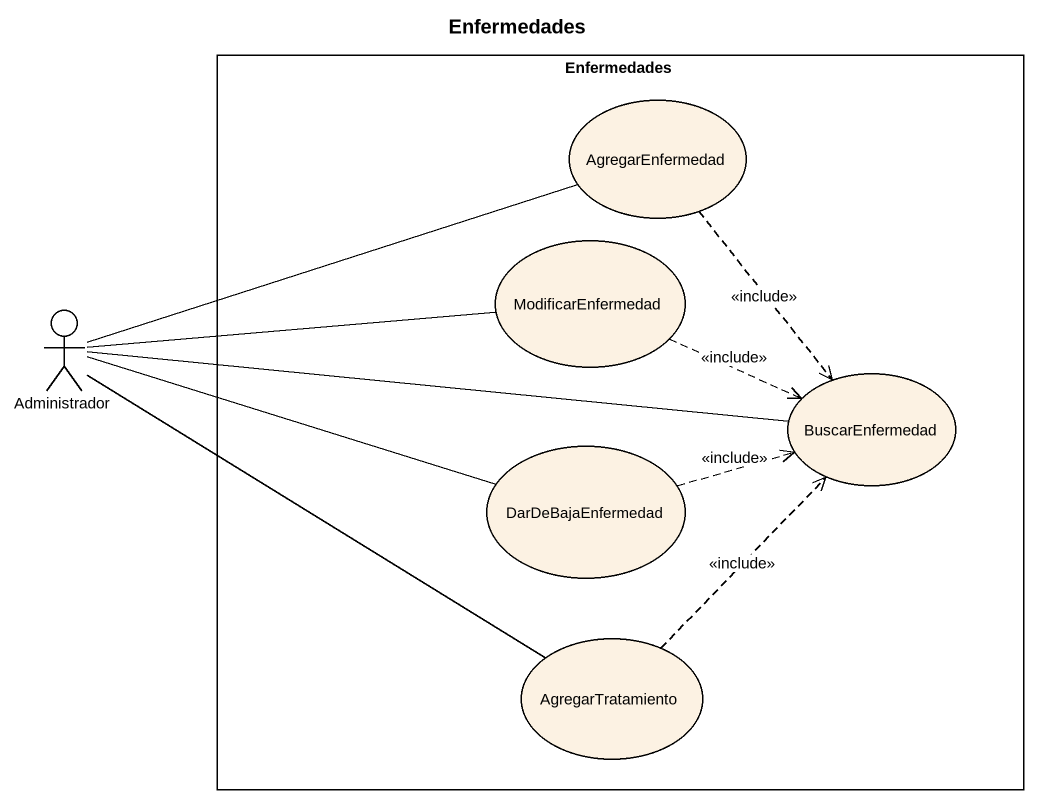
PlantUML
@startuml
title Enfermedades
rectangle Enfermedades {
  usecase AgregarEnfermedad
  usecase ModificarEnfermedad
  usecase BuscarEnfermedad
  usecase DarDeBajaEnfermedad
  usecase AgregarTratamiento
}
actor Administrador
AgregarEnfermedad ..> BuscarEnfermedad : <<include>>
ModificarEnfermedad .right.> BuscarEnfermedad : <<include>>
Administrador -right- AgregarEnfermedad
Administrador -right- ModificarEnfermedad
Administrador -right- BuscarEnfermedad
Administrador -right- DarDeBajaEnfermedad
Administrador -right- AgregarTratamiento
DarDeBajaEnfermedad .right.> BuscarEnfermedad : <<include>>
AgregarTratamiento .up.> BuscarEnfermedad : <<include>>
@enduml
